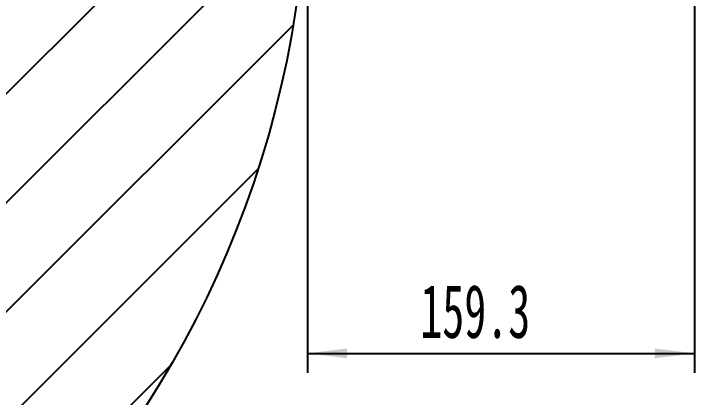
# Model space of a CAD drawing. Header units: millimetres. Extents: x 0 to 841, y 0 to 594.
# Drawn here: x 392 to 462, y 90.5 to 130.1 of the extents above; entities that cross this region are included whole.
import ezdxf

# ---------------------------------------------------------------- set-up
doc = ezdxf.new("R2010")
doc.units = ezdxf.units.MM
doc.layers.add('细线层', color=7, linetype='Continuous', lineweight=25)
doc.styles.add('SLDTEXTSTYLE5', font='TXT', dxfattribs={"width": 0.605})
doc.dimstyles.new('SLDDIMSTYLE0', dxfattribs={"dimtxt": 5.5, "dimasz": 4.08, "dimexe": 0, "dimexo": 0.0625, "dimgap": 1.375, "dimtad": 2, "dimdec": 1, "dimlfac": 4, "dimrnd": 1e-09, "dimzin": 12, "dimdsep": 46, "dimtxsty": 'SLDTEXTSTYLE5', "dimsah": 1, "dimcen": 0.09, "dimadec": 0, "dimazin": 3, "dimtfac": 1, "dimtdec": 1, "dimtofl": 0, "dimtmove": 0, "dimatfit": 3, "dimfxl": 0, "dimfrac": 2, "dimtolj": 1, "dimtzin": 12, "dimarcsym": 0})
doc.dimstyles.new('SLDDIMSTYLE4', dxfattribs={"dimtxt": 5.5, "dimasz": 4.08, "dimexe": 0, "dimexo": 0.0625, "dimgap": 1.375, "dimtad": 0, "dimtih": 1, "dimtoh": 1, "dimdec": 1, "dimlfac": 4, "dimrnd": 1e-09, "dimzin": 12, "dimdsep": 46, "dimtxsty": 'SLDTEXTSTYLE5', "dimsah": 1, "dimcen": 0, "dimadec": 0, "dimazin": 3, "dimtfac": 1, "dimtdec": 1, "dimtofl": 0, "dimtmove": 0, "dimatfit": 3, "dimfxl": 0, "dimfrac": 2, "dimtolj": 1, "dimtzin": 12, "dimarcsym": 0})

# ---------------------------------------------------------------- blocks, each defined once
blk = doc.blocks.new('_D_7')
at = {"layer": '细线层'}
for p, q in [((422.202, 150.15), (422.202, 93.051)), ((462.027, 137.262), (462.027, 93.051)), ((422.202, 95.051), (462.027, 95.051))]:
    blk.add_line(p, q, dxfattribs=at)
for points in [[(422.202, 95.051), (426.282, 94.543), (426.282, 95.559)], [(462.027, 95.051), (457.947, 95.559), (457.947, 94.543)]]:
    blk.add_solid(points, dxfattribs=at)
at = {"layer": '细线层', "insert": (433.818, 102.141), "char_height": 5.5, "attachment_point": 1, "style": 'SLDTEXTSTYLE5'}
blk.add_mtext('159.3', dxfattribs=at)
blk = doc.blocks.new('_D_9')
at = {"layer": '细线层'}
for p, q in [((317.077, 146.387), (348.808, 114.656)), ((348.808, 114.656), (423.57, 39.894)), ((423.57, 39.894), (454.56, 39.894))]:
    blk.add_line(p, q, dxfattribs=at)
blk.add_solid([(348.808, 114.656), (346.282, 117.9), (345.564, 117.182)], dxfattribs=at)
at = {"layer": '细线层', "char_height": 5.5, "attachment_point": 1, "style": 'SLDTEXTSTYLE5'}
for s, insert in [('S', (425.158, 46.984)), ('R179.5', (430.199, 46.984))]:
    blk.add_mtext(s, dxfattribs=dict(at, insert=insert))

msp = doc.modelspace()

# ---------------------------------------------------------------- hatches: boundary and pattern name
at = {"layer": '细线层'}
h = msp.add_hatch(dxfattribs=at)
h.set_pattern_fill('ANSI31', color=256, scale=2.5, style=0)
edge = h.paths.add_edge_path(flags=0)
edge.add_arc((317.077, 146.387), 105.125, 0, 360)
edge = h.paths.add_edge_path(flags=0)
edge.add_arc((317.077, 146.387), 44.875, 0, 360)

# ---------------------------------------------------------------- linework, layer by layer
msp.add_line((422.202, 168.21), (422.202, 120.935), dxfattribs=at)
msp.add_circle((317.077, 146.387), 105.125, dxfattribs=at)
msp.add_circle((317.077, 146.387), 105.125, dxfattribs=at)
msp.add_circle((317.077, 146.387), 105.125, dxfattribs=at)

# ---------------------------------------------------------------- dimensions: what is measured, and where the dimension line sits
dim = msp.add_linear_dim(base=(462.027, 95.051), p1=(422.202, 150.15), p2=(462.027, 137.262), angle=0, dimstyle='SLDDIMSTYLE0', dxfattribs=at)
dim.commit()
dim.dimension.update_dxf_attribs({"geometry": '_D_7', "text_midpoint": (443.271, 95.051), "dimtype": 160})
dim = msp.add_radius_dim(center=(317.077, 146.387), mpoint=(348.808, 114.656), text='S<>', dimstyle='SLDDIMSTYLE4', dxfattribs=at)
dim.commit()
dim.dimension.update_dxf_attribs({"geometry": '_D_9', "text_midpoint": (439.859, 44.114), "dimtype": 164})

doc.saveas('drawing.dxf')
